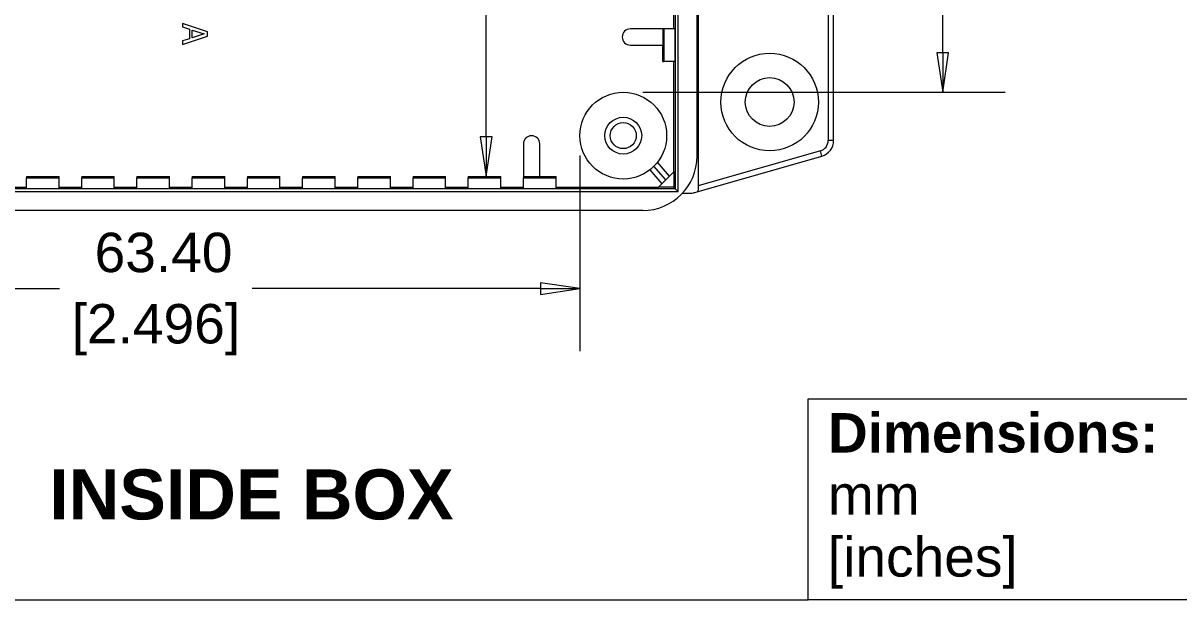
# Model space of a CAD drawing. Header units: millimetres. Extents: x 17 to 490, y 18 to 376.
# Drawn here: x 243.4 to 350, y 17.5 to 70.8 of the extents above; entities that cross this region are included whole.
import ezdxf

# ---------------------------------------------------------------- set-up
doc = ezdxf.new("R2010")
doc.units = ezdxf.units.MM
doc.header["$LTSCALE"] = 1.818182
for name, color, linetype, lineweight in [('Dimension (ANSI)', 7, 'Continuous', 9), ('Sketch Geometry (ANSI)', 7, 'Continuous', 9), ('Symbol (ANSI)', 7, 'Continuous', 9), ('Visible (ANSI)', 7, 'Continuous', 9), ('Visible Narrow (ANSI)', 7, 'Continuous', 9)]:
    doc.layers.add(name, color=color, linetype=linetype, lineweight=lineweight)
doc.styles.add('Label Text (ANSI)', font='arialbd.ttf')
doc.styles.add('Note Text (ANSI)', font='arial.ttf')
doc.styles.add('Text Style20', font='arial.ttf')
doc.dimstyles.new('Default - mm (ANSI)', dxfattribs={"dimscale": 1.818182, "dimtxt": 2, "dimasz": 2, "dimexe": 3.175, "dimexo": 1, "dimgap": 0.8, "dimtad": 0, "dimtih": 1, "dimtoh": 1, "dimrnd": 1e-08, "dimzin": 4, "dimdsep": 46, "dimtxsty": 'Note Text (ANSI)', "dimblk": 'Filled-1', "dimcen": 0.09, "dimdle": 10, "dimclrd": 256, "dimclre": 256, "dimclrt": 256, "dimadec": 1, "dimazin": 0, "dimtfac": 1.524, "dimtofl": 0, "dimtmove": 0, "dimatfit": 3, "dimfxl": 0, "dimtolj": 1, "dimtzin": 0, "dimlwd": -1, "dimlwe": -1, "dimarcsym": 0})

# ---------------------------------------------------------------- blocks, each defined once
blk = doc.blocks.new('Title Blocks HAMMOND')
at = {"layer": 'Sketch Geometry (ANSI)'}
for p, q in [((173.942, 9.64), (173.942, 19.837)), ((173.942, 19.837), (193.212, 19.837)), ((9.353, 9.64), (173.942, 9.64)), ((193.212, 9.64), (173.942, 9.64))]:
    blk.add_line(p, q, dxfattribs=at)
at = {"layer": 'Symbol (ANSI)', "insert": (174.947, 14.667), "char_height": 2, "width": 30.72329, "attachment_point": 4, "line_spacing_factor": 0.944221, "style": 'Note Text (ANSI)'}
blk.add_mtext('\\fArial|b1|i0;\\H2.0000;Dimensions:\\fArial|b0|i0;\\H2.0000;\\Pmm\\P[inches]', dxfattribs=at)
at = {"layer": 'Symbol (ANSI)', "style": 'Text Style20'}
blk.add_attdef('<TITLE>_001', (225.684, 16.317), '', height=5, dxfattribs=at)
blk = doc.blocks.new('Filled-1')
at = {"color": 0}
for p, q in [((0, 0), (-1, 0.15)), ((-1, 0.15), (-1, -0.15)), ((-1, 0), (0, 0)), ((-1, -0.15), (0, 0))]:
    blk.add_line(p, q, dxfattribs=at)
at = {"color": 0, "flags": 128}
blk.add_lwpolyline([(-1, -0.15), (0, 0), (-1, 0.15), (-1, -0.15)], dxfattribs=at)
at = {"color": 0}
blk.add_solid([(-1, -0.15), (0, 0), (-1, 0.15), (-1, -0.15)], dxfattribs=at)
blk = doc.blocks.new('*D27')
at = {"layer": 'Defpoints', "color": 0, "transparency": 16777216}
for p in [(287.47, 106.34), (284.47, 56.63), (286.13, 56.63)]:
    blk.add_point(p, dxfattribs=at)
at = {"layer": 'Dimension (ANSI)', "transparency": 16777216}
for p, q in [((286.13, 102.7), (286.13, 88.58)), ((286.13, 60.26), (286.13, 74.39))]:
    blk.add_line(p, q, dxfattribs=at)
at = {"layer": 'Dimension (ANSI)', "transparency": 16777216, "xscale": 3.636363636363636, "yscale": 3.636363636363636, "zscale": 3.636363636363636}
for p, rotation in [((286.13, 106.34), 90), ((286.13, 56.63), 270)]:
    blk.add_blockref('Filled-1', p, dxfattribs=dict(at, rotation=rotation))
at = {"layer": 'Dimension (ANSI)', "transparency": 16777216, "attachment_point": 5, "style": 'Note Text (ANSI)'}
for s, insert, char_height in [('\\A1; 49.71', (286.13, 84.79), 3.636), ('\\A1;[1.957]', (286.13, 77.7), 3.6364)]:
    blk.add_mtext(s, dxfattribs=dict(at, insert=insert, char_height=char_height))
blk = doc.blocks.new('*D28')
at = {"layer": 'Defpoints', "color": 0, "transparency": 16777216}
for p in [(298.77, 98.58), (298.77, 64.38), (328.22, 64.38)]:
    blk.add_point(p, dxfattribs=at)
at = {"layer": 'Dimension (ANSI)', "transparency": 16777216}
for p, q in [((300.58, 98.58), (333.99, 98.58)), ((328.22, 94.95), (328.22, 91.58)), ((328.22, 68.02), (328.22, 77.38)), ((300.58, 64.38), (333.99, 64.38))]:
    blk.add_line(p, q, dxfattribs=at)
at = {"layer": 'Dimension (ANSI)', "transparency": 16777216, "xscale": 3.636363636363636, "yscale": 3.636363636363636, "zscale": 3.636363636363636}
for p, rotation in [((328.22, 98.58), 90), ((328.22, 64.38), 270)]:
    blk.add_blockref('Filled-1', p, dxfattribs=dict(at, rotation=rotation))
at = {"layer": 'Dimension (ANSI)', "transparency": 16777216, "attachment_point": 5, "style": 'Note Text (ANSI)'}
for s, insert, char_height in [('\\A1; 34.20', (328.22, 87.79), 3.636), ('\\A1;[1.346]', (328.22, 80.7), 3.6364)]:
    blk.add_mtext(s, dxfattribs=dict(at, insert=insert, char_height=char_height))
blk = doc.blocks.new('*D29')
at = {"layer": 'Defpoints', "color": 0, "transparency": 16777216}
for p in [(231.37, 60.38), (294.77, 60.38), (231.37, 46.27)]:
    blk.add_point(p, dxfattribs=at)
at = {"layer": 'Dimension (ANSI)', "transparency": 16777216}
for p, q in [((231.37, 58.56), (231.37, 40.5)), ((294.77, 58.56), (294.77, 40.5)), ((235, 46.27), (246.78, 46.27)), ((291.13, 46.27), (264.55, 46.27))]:
    blk.add_line(p, q, dxfattribs=at)
at = {"layer": 'Dimension (ANSI)', "transparency": 16777216, "xscale": 3.636363636363636, "yscale": 3.636363636363636, "zscale": 3.636363636363636, "rotation": 180}
blk.add_blockref('Filled-1', (231.37, 46.27), dxfattribs=at)
at = {"layer": 'Dimension (ANSI)', "transparency": 16777216, "xscale": 3.636363636363636, "yscale": 3.636363636363636, "zscale": 3.636363636363636}
blk.add_blockref('Filled-1', (294.77, 46.27), dxfattribs=at)
at = {"layer": 'Dimension (ANSI)', "transparency": 16777216, "attachment_point": 5, "style": 'Note Text (ANSI)'}
for s, insert, char_height in [('\\A1; 63.40', (255.67, 49.58), 3.636), ('\\A1;[2.496]', (255.67, 42.48), 3.6364)]:
    blk.add_mtext(s, dxfattribs=dict(at, insert=insert, char_height=char_height))

msp = doc.modelspace()

# ---------------------------------------------------------------- linework, layer by layer
at = {"layer": 'Visible (ANSI)'}
for p, q in [((305.665, 107.219), (305.665, 55.745)), ((305.565, 104.482), (305.565, 58.482)), ((318.165, 59.933), (318.165, 103.031)), ((303.421, 70.232), (303.421, 72.332)), ((260.425, 69.948), (258.125, 70.724)), ((258.125, 70.724), (258.125, 70.414)), ((258.125, 70.414), (258.768, 70.206)), ((258.125, 68.796), (260.425, 69.572)), ((258.768, 69.328), (258.125, 69.119)), ((258.768, 70.206), (258.768, 69.328)), ((259.029, 69.412), (259.029, 70.122)), ((259.029, 70.122), (260.112, 69.768)), ((260.112, 69.768), (259.029, 69.412)), ((260.425, 69.572), (260.425, 69.948)), ((302.432, 70.232), (299.421, 70.232)), ((302.545, 70.232), (302.432, 70.232)), ((302.432, 68.732), (302.432, 70.232)), ((303.545, 70.232), (302.545, 70.232)), ((258.125, 69.119), (258.125, 68.796)), ((299.421, 68.732), (302.432, 68.732)), ((302.421, 67.232), (302.421, 68.732)), ((302.421, 67.232), (302.545, 67.232)), ((303.545, 67.232), (302.545, 67.232)), ((303.421, 57.04), (303.421, 67.232)), ((289.565, 59.626), (289.565, 56.615)), ((291.065, 56.615), (291.065, 59.626)), ((303.028, 56.647), (301.925, 57.929)), ((305.58, 55.2), (317.078, 58.491)), ((243.747, 56.626), (246.747, 56.626)), ((243.747, 56.626), (243.747, 56.502)), ((243.747, 55.502), (243.747, 56.502)), ((246.747, 56.502), (246.747, 56.626)), ((246.747, 55.502), (246.747, 56.502)), ((248.838, 56.626), (251.838, 56.626)), ((248.838, 56.626), (248.838, 56.502)), ((248.838, 55.502), (248.838, 56.502)), ((251.838, 56.502), (251.838, 56.626)), ((251.838, 55.502), (251.838, 56.502)), ((253.929, 56.626), (256.929, 56.626)), ((253.929, 56.626), (253.929, 56.502)), ((253.929, 55.502), (253.929, 56.502)), ((256.929, 56.502), (256.929, 56.626)), ((256.929, 55.502), (256.929, 56.502)), ((259.02, 56.626), (262.02, 56.626)), ((259.02, 56.626), (259.02, 56.502)), ((259.02, 55.502), (259.02, 56.502)), ((262.02, 56.502), (262.02, 56.626)), ((262.02, 55.502), (262.02, 56.502)), ((264.111, 56.626), (267.111, 56.626)), ((264.111, 56.626), (264.111, 56.502)), ((264.111, 55.502), (264.111, 56.502)), ((267.111, 56.502), (267.111, 56.626)), ((267.111, 55.502), (267.111, 56.502)), ((269.202, 56.626), (272.202, 56.626)), ((269.202, 56.626), (269.202, 56.502)), ((269.202, 55.502), (269.202, 56.502)), ((272.202, 56.502), (272.202, 56.626)), ((272.202, 55.502), (272.202, 56.502)), ((274.293, 56.626), (277.293, 56.626)), ((274.293, 56.626), (274.293, 56.502)), ((274.293, 55.502), (274.293, 56.502)), ((277.293, 56.502), (277.293, 56.626)), ((277.293, 55.502), (277.293, 56.502)), ((279.384, 56.626), (282.384, 56.626)), ((279.384, 56.626), (279.384, 56.502)), ((279.384, 55.502), (279.384, 56.502)), ((282.384, 56.502), (282.384, 56.626)), ((282.384, 55.502), (282.384, 56.502)), ((284.474, 56.626), (287.474, 56.626)), ((284.474, 56.626), (284.474, 56.502)), ((284.474, 55.502), (284.474, 56.502)), ((287.474, 56.502), (287.474, 56.626)), ((287.474, 55.502), (287.474, 56.502)), ((289.565, 56.615), (291.065, 56.615)), ((289.565, 56.615), (289.565, 56.502)), ((289.565, 55.502), (289.565, 56.502)), ((291.065, 56.626), (292.565, 56.626)), ((292.565, 56.502), (292.565, 56.626)), ((292.565, 55.502), (292.565, 56.502)), ((301.218, 57.222), (302.321, 55.94)), ((302.007, 55.626), (303.421, 57.04)), ((303.421, 57.04), (303.421, 55.626)), ((241.656, 55.626), (243.747, 55.626)), ((246.747, 55.626), (248.838, 55.626)), ((251.838, 55.626), (253.929, 55.626)), ((256.929, 55.626), (259.02, 55.626)), ((262.02, 55.626), (264.111, 55.626)), ((267.111, 55.626), (269.202, 55.626)), ((272.202, 55.626), (274.293, 55.626)), ((277.293, 55.626), (279.384, 55.626)), ((282.384, 55.626), (284.474, 55.626)), ((287.474, 55.626), (289.565, 55.626)), ((292.565, 55.626), (302.007, 55.626)), ((303.421, 55.626), (302.007, 55.626)), ((303.564, 55.483), (303.421, 55.626)), ((303.814, 55.233), (303.564, 55.483)), ((304.232, 55.082), (304.955, 55.082)), ((305.368, 55.14), (305.58, 55.2)), ((300.565, 53.482), (225.565, 53.482))]:
    msp.add_line(p, q, dxfattribs=at)
for centre, radius in [((312.265, 63.482), 4.5), ((312.265, 63.482), 2.25), ((298.765, 60.382), 4), ((298.765, 60.382), 1.7), ((298.765, 60.382), 1.2)]:
    msp.add_circle(centre, radius, dxfattribs=at)
for centre, radius, start, end in [((299.421, 69.482), 0.75, 90, 270), ((290.315, 59.626), 0.75, 0, 180), ((316.665, 59.933), 1.5, 285.96868, 0)]:
    msp.add_arc(centre, radius, start, end, dxfattribs=at)
for centre, major_axis, ratio, start_param, end_param in [((302.545, 68.732), (0, -1.5), 0.0043633, 0, 3.1415927), ((303.545, 68.732), (0, 1.5), 0.0043633, 3.1415927, 6.2831853), ((300.565, 58.482), (3.536, -3.536), 0.999981, 5.4977967, 7.068574), ((245.247, 56.502), (-1.5, 0), 0.0043633, 0, 3.1415927), ((250.338, 56.502), (-1.5, 0), 0.0043633, 0, 3.1415927), ((255.429, 56.502), (-1.5, 0), 0.0043633, 0, 3.1415927), ((260.52, 56.502), (-1.5, 0), 0.0043633, 0, 3.1415927), ((265.611, 56.502), (-1.5, 0), 0.0043633, 0, 3.1415927), ((270.702, 56.502), (-1.5, 0), 0.0043633, 0, 3.1415927), ((275.793, 56.502), (-1.5, 0), 0.0043633, 0, 3.1415927), ((280.884, 56.502), (-1.5, 0), 0.0043633, 0, 3.1415927), ((285.974, 56.502), (-1.5, 0), 0.0043633, 0, 3.1415927), ((291.065, 56.502), (-1.5, 0), 0.0043633, 0, 3.1415927), ((245.247, 55.502), (1.5, 0), 0.0043633, 3.1415927, 6.2831853), ((250.338, 55.502), (1.5, 0), 0.0043633, 3.1415927, 6.2831853), ((255.429, 55.502), (1.5, 0), 0.0043633, 3.1415927, 6.2831853), ((260.52, 55.502), (1.5, 0), 0.0043633, 3.1415927, 6.2831853), ((265.611, 55.502), (1.5, 0), 0.0043633, 3.1415927, 6.2831853), ((270.702, 55.502), (1.5, 0), 0.0043633, 3.1415927, 6.2831853), ((275.793, 55.502), (1.5, 0), 0.0043633, 3.1415927, 6.2831853), ((280.884, 55.502), (1.5, 0), 0.0043633, 3.1415927, 6.2831853), ((285.974, 55.502), (1.5, 0), 0.0043633, 3.1415927, 6.2831853), ((291.065, 55.502), (1.5, 0), 0.0043633, 3.1415927, 6.2831853)]:
    msp.add_ellipse(centre, major_axis=major_axis, ratio=ratio, start_param=start_param, end_param=end_param, dxfattribs=at)
for points, knots in [([(305.665, 55.745), (305.665, 55.68), (305.666, 55.61), (305.664, 55.482), (305.663, 55.423), (305.654, 55.327), (305.646, 55.285), (305.62, 55.225), (305.601, 55.207), (305.58, 55.2)], [0.321883678, 0.321883678, 0.321883678, 0.321883678, 0.341393463, 0.341393463, 0.360903249, 0.360903249, 0.380619686, 0.380619686, 0.400336124, 0.400336124, 0.400336124, 0.400336124]), ([(304.955, 55.082), (305.057, 55.082), (305.153, 55.092), (305.284, 55.118), (305.328, 55.128), (305.368, 55.14)], [0.229924919, 0.229924919, 0.229924919, 0.229924919, 0.266070047, 0.266070047, 0.286010552, 0.286010552, 0.286010552, 0.286010552])]:
    msp.add_open_spline(points, degree=3, knots=knots, dxfattribs=at)
at = {"layer": 'Visible Narrow (ANSI)'}
for p, q in [((303.814, 55.233), (303.814, 107.731)), ((303.564, 107.481), (303.564, 55.483)), ((317.665, 103.031), (317.665, 59.933)), ((318.165, 59.933), (317.665, 59.933)), ((316.941, 58.971), (305.665, 55.745)), ((317.078, 58.491), (316.941, 58.971)), ((302.676, 56.294), (301.593, 57.553)), ((303.564, 55.483), (222.567, 55.483)), ((222.317, 55.233), (303.814, 55.233))]:
    msp.add_line(p, q, dxfattribs=at)
msp.add_arc((316.665, 59.933), 1, 285.96868, 0, dxfattribs=at)

# ---------------------------------------------------------------- block references
at = {"xscale": 1.818181818181818, "yscale": 1.818181818181818, "zscale": 1.818181818181818}
msp.add_blockref('Title Blocks HAMMOND', (-0.452, 0.023), dxfattribs=at)

# ---------------------------------------------------------------- texts
at = {"layer": 'Symbol (ANSI)', "insert": (245.841, 24.905), "char_height": 4.6182, "attachment_point": 7, "style": 'Label Text (ANSI)'}
msp.add_mtext('INSIDE BOX', dxfattribs=at)

# ---------------------------------------------------------------- dimensions: what is measured, and where the dimension line sits
at = {"layer": 'Dimension (ANSI)'}
for base, p1, p2, angle, text, override, picture, middle in [((286.134, 56.626), (287.474, 106.338), (284.474, 56.626), 90, ' <>\\X[1.957]', {"dimgap": 0.8, "dimdec": 2, "dimpost": '\\X', "dimse1": 1, "dimse2": 1, "dimtol": 0, "dimlim": 0, "dimtp": 0, "dimtm": 0, "dimtdec": 2, "dimatfit": 1}, '*D27', (286.134, 81.482)), ((328.221, 64.382), (298.765, 98.582), (298.765, 64.382), 90, ' <>\\X[1.346]', {"dimgap": 0.8, "dimdec": 2, "dimpost": '\\X', "dimtol": 0, "dimlim": 0, "dimtp": 0, "dimtm": 0, "dimtdec": 2, "dimatfit": 1}, '*D28', (328.221, 84.482)), ((231.365, 46.268), (294.765, 60.382), (231.365, 60.382), 180, ' <>\\X[2.496]', {"dimgap": 0.8, "dimtih": 0, "dimtoh": 0, "dimdec": 2, "dimpost": '\\X', "dimtol": 0, "dimlim": 0, "dimtp": 0, "dimtm": 0, "dimtdec": 2, "dimatfit": 1}, '*D29', (255.665, 46.268))]:
    dim = msp.add_linear_dim(base=base, p1=p1, p2=p2, angle=angle, text=text, dimstyle='Default - mm (ANSI)', override=override, dxfattribs=at)
    dim.commit()
    dim.dimension.update_dxf_attribs({"geometry": picture, "text_midpoint": middle, "dimtype": 160})

doc.saveas('drawing.dxf')
